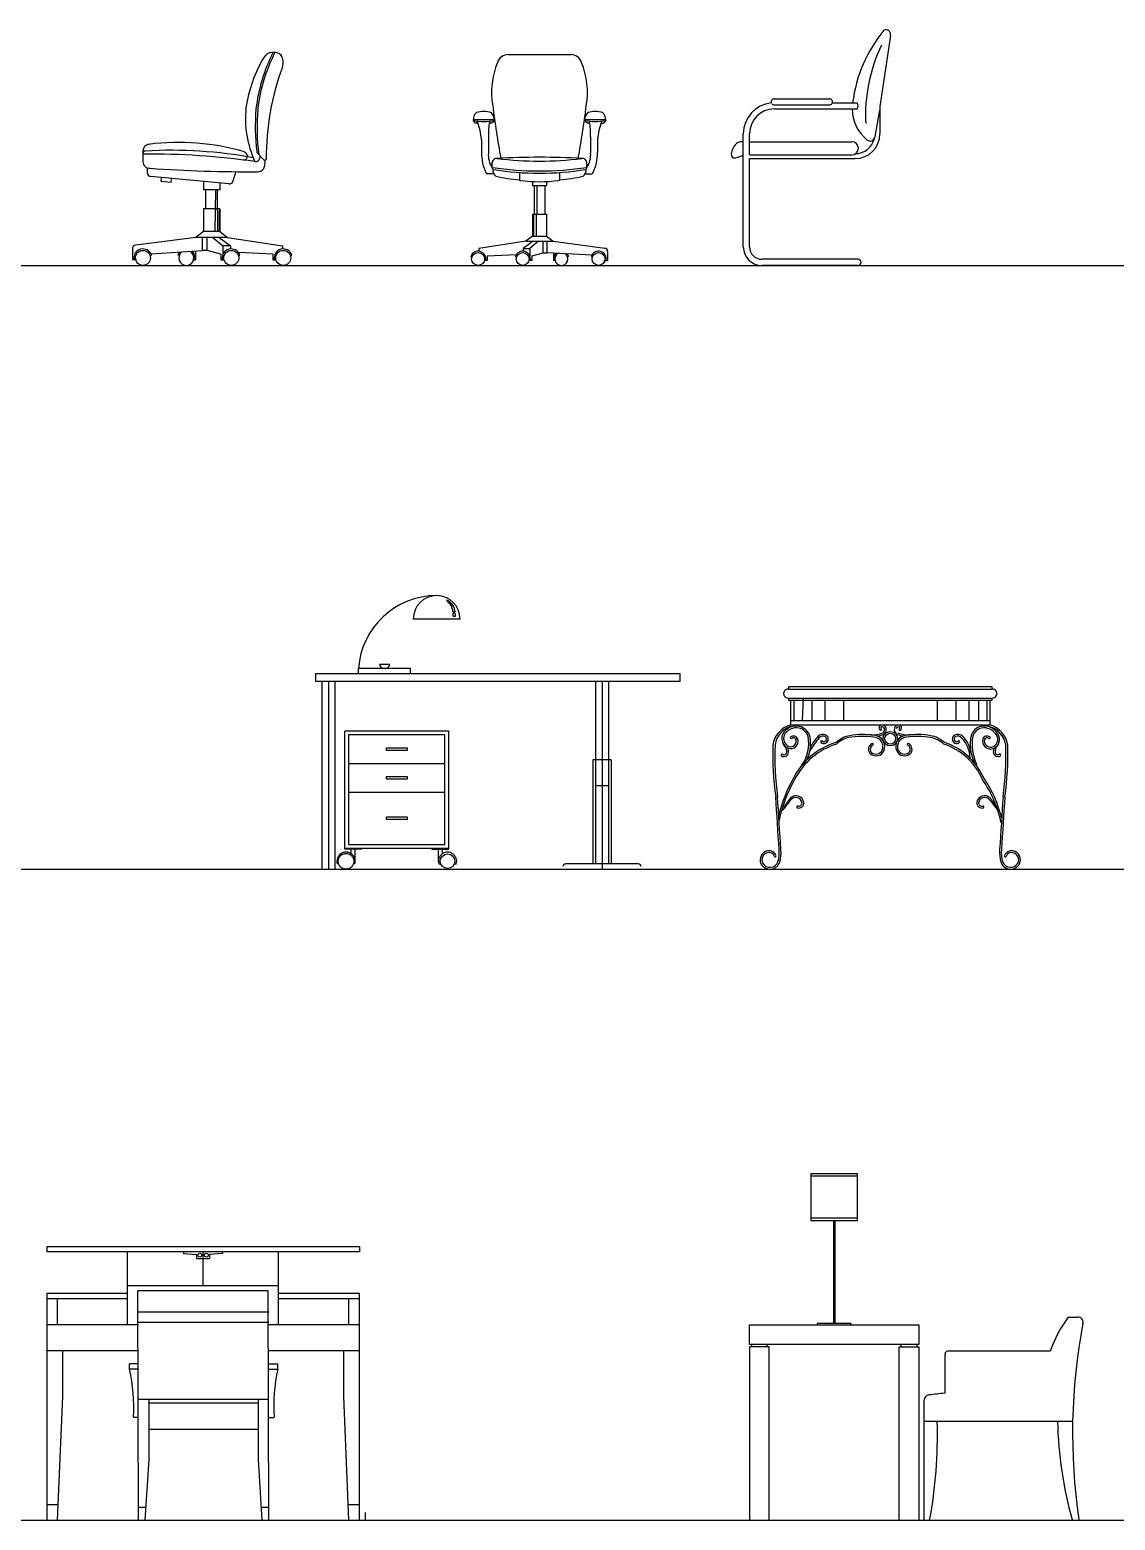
# Model space of a CAD drawing. Header units: millimetres. Extents: x 46 to 20372, y 30 to 14100.
# Drawn here: x 2423 to 6592, y 7532 to 13254 of the extents above; entities that cross this region are included whole.
import ezdxf

# ---------------------------------------------------------------- set-up
doc = ezdxf.new("R2010")
doc.units = ezdxf.units.MM
doc.layers.get('0').update_dxf_attribs({"color": 250})

msp = doc.modelspace()

# ---------------------------------------------------------------- linework, layer by layer
for p, q in [((5729, 13232.2), (5688, 12959.5)), ((4260.6, 13158.9), (4500.9, 13158.9)), ((5282.3, 12989.6), (5494.1, 12989.6)), ((5282.3, 12965.8), (5494.1, 12965.8)), ((5282.3, 12950.2), (5601.2, 12950.2)), ((5505.3, 12974), (5601.2, 12974)), ((5685.9, 12946.1), (5669.1, 12843.2)), ((5688, 12959.5), (5688, 12854.8)), ((4126.4, 12907.2), (4129.8, 12900.6)), ((4144.7, 12896.3), (4135.6, 12896.3)), ((4193.4, 12896.3), (4187.9, 12896.3)), ((4206.8, 12907.5), (4203.1, 12900.6)), ((4554.7, 12907.5), (4558.4, 12900.6)), ((4568.1, 12896.3), (4573.6, 12896.3)), ((4616.8, 12896.3), (4625.9, 12896.3)), ((4635.1, 12907.2), (4631.7, 12900.6)), ((4157.6, 12833.3), (4157.6, 12782.9)), ((4184.5, 12843.3), (4184.5, 12780.5)), ((4577, 12843.3), (4577, 12780.5)), ((4603.8, 12833.3), (4603.8, 12782.9)), ((5163.5, 12824.5), (5163.5, 12855.2)), ((5163.5, 12776), (5163.5, 12823.1)), ((5187.3, 12774), (5187.3, 12855.2)), ((5187.3, 12824.5), (5580.6, 12824.5)), ((2857.9, 12789.7), (2857.9, 12747.7)), ((3259.1, 12771.5), (3259.1, 12769.4)), ((3296.5, 12782.1), (3322.4, 12754.7)), ((3306.8, 12771.2), (3306.3, 12762.2)), ((5163.5, 12420.7), (5163.5, 12774)), ((5187.3, 12774), (5580.6, 12774)), ((2874.1, 12724.3), (2874.1, 12706)), ((3214.1, 12710.2), (3203.6, 12673.2)), ((3325.8, 12753.2), (3324.6, 12730.2)), ((4199.3, 12722.6), (4199.3, 12743.3)), ((4303.5, 12707.2), (4303.5, 12680)), ((4458, 12707.2), (4458, 12680)), ((4562.2, 12722.6), (4562.2, 12743.3)), ((5187.3, 12759.8), (5593, 12759.8)), ((5187.3, 12420.7), (5187.3, 12759.8)), ((3187.7, 12662.3), (2888.2, 12691)), ((2927.9, 12672.1), (2929.4, 12687.1)), ((2966.5, 12668.4), (2927.9, 12672.1)), ((2966.5, 12668.4), (2967.9, 12683.4)), ((3091.1, 12671.6), (3091.1, 12640)), ((3153.1, 12665.7), (3153.1, 12640)), ((4204.8, 12701.4), (4180, 12701.4)), ((4354.2, 12671.6), (4354.2, 12656.2)), ((4354.2, 12656.2), (4407.3, 12656.2)), ((4360.2, 12656.2), (4360.2, 12546.9)), ((4370.3, 12656.2), (4370.3, 12546.9)), ((4401.2, 12656.2), (4401.2, 12546.9)), ((4407.3, 12671.6), (4407.3, 12656.2)), ((4556.7, 12701.4), (4581.5, 12701.4)), ((3153.1, 12640), (3091.1, 12640)), ((3098.3, 12640), (3098.3, 12566.6)), ((3136.4, 12640), (3134, 12479.8)), ((3142.7, 12640), (3143.9, 12479.8)), ((3153.6, 12566.6), (3090.8, 12566.6)), ((3090.8, 12566.6), (3090.8, 12479.8)), ((3150.3, 12566.6), (3150.3, 12479.8)), ((3153.6, 12566.6), (3153.6, 12479.8)), ((4353.7, 12546.9), (4353.7, 12461.4)), ((4353.7, 12546.9), (4407.7, 12546.9)), ((4357.5, 12546.9), (4357.5, 12461.4)), ((4367.9, 12546.9), (4367.9, 12461.4)), ((4407.7, 12546.9), (4407.7, 12461.4)), ((3090.8, 12479.8), (3061.6, 12457.3)), ((3153.6, 12479.8), (3090.8, 12479.8)), ((3153.6, 12479.8), (3182.7, 12457.3)), ((3061.6, 12457.3), (2830.3, 12427.1)), ((3182.7, 12457.3), (3061.6, 12457.3)), ((3087.1, 12406.3), (3087.1, 12457.3)), ((3105.1, 12406.3), (3105.1, 12457.3)), ((3126, 12457.3), (3165.1, 12425.4)), ((3150.5, 12457.3), (3194.6, 12425.4)), ((3194.6, 12425.4), (3165.1, 12425.4)), ((3165.1, 12425.4), (3165.1, 12390.9)), ((3182.7, 12457.3), (3394.1, 12425.4)), ((3194.6, 12425.4), (3194.6, 12412.6)), ((3394.1, 12425.4), (3394.1, 12412.6)), ((4328.7, 12442.2), (4147.2, 12414.8)), ((4356.3, 12442.2), (4318.5, 12414.8)), ((4353.7, 12461.4), (4328.7, 12442.2)), ((4328.7, 12442.2), (4432.7, 12442.2)), ((4377.4, 12442.2), (4343.8, 12414.8)), ((4353.7, 12461.4), (4407.7, 12461.4)), ((4395.4, 12398.4), (4395.4, 12442.2)), ((4407.7, 12461.4), (4432.7, 12442.2)), ((4410.8, 12398.4), (4410.8, 12442.2)), ((4432.7, 12442.2), (4631.2, 12416.2)), ((2817.2, 12412.2), (2817.2, 12370.8)), ((2833.7, 12370.8), (2817.2, 12370.8)), ((2885.2, 12387.7), (2890.5, 12389.5)), ((2888.2, 12394.6), (3087.1, 12406.3)), ((2997.1, 12387.7), (2991.9, 12389.5)), ((3052.4, 12370.8), (3060.1, 12370.8)), ((3060.1, 12404.8), (3060.1, 12370.8)), ((3105.1, 12406.3), (3087.1, 12406.3)), ((3156.6, 12392.6), (3105.1, 12406.3)), ((3156.6, 12392.6), (3156.6, 12370.8)), ((3156.6, 12370.8), (3168.6, 12370.8)), ((3224.5, 12387.7), (3229.8, 12389.5)), ((3356.1, 12392.6), (3225, 12398.6)), ((3356.1, 12392.6), (3356.1, 12370.8)), ((3356.1, 12370.8), (3368.1, 12370.8)), ((3424, 12387.7), (3429.3, 12389.5)), ((4121.5, 12382.4), (4117, 12383.9)), ((4147.2, 12414.8), (4147.2, 12403.8)), ((4179.9, 12367.9), (4169.5, 12367.9)), ((4179.9, 12386.6), (4292.4, 12391.8)), ((4179.9, 12386.6), (4179.9, 12367.9)), ((4292.8, 12382.4), (4288.3, 12383.9)), ((4318.5, 12414.8), (4318.5, 12403.8)), ((4318.5, 12414.8), (4343.8, 12414.8)), ((4351.1, 12367.9), (4340.8, 12367.9)), ((4343.8, 12414.8), (4343.8, 12385.2)), ((4351.1, 12386.6), (4395.4, 12398.4)), ((4351.1, 12386.6), (4351.1, 12367.9)), ((4395.4, 12398.4), (4410.8, 12398.4)), ((4581.5, 12388.3), (4410.8, 12398.4)), ((4434, 12397), (4434, 12367.9)), ((4440.6, 12367.9), (4434, 12367.9)), ((4488, 12382.4), (4492.5, 12383.9)), ((4584.1, 12382.4), (4579.6, 12383.9)), ((4628.3, 12367.9), (4642.5, 12367.9)), ((4642.5, 12403.5), (4642.5, 12367.9)), ((5603.6, 12373.2), (5234.8, 12373.2)), ((46.1, 12349.5), (20372.3, 12349.5)), ((5603.6, 12349.5), (5234.8, 12349.5)), ((4075.9, 10991.7), (3895.9, 10991.7)), ((3805.9, 10817.2), (3765.9, 10817.2)), ((4920.8, 10781.7), (3520.8, 10781.7)), ((3520.8, 10781.7), (3520.8, 10751.7)), ((3685.9, 10781.7), (3685.9, 10801.7)), ((3885.9, 10801.7), (3685.9, 10801.7)), ((3885.9, 10781.7), (3885.9, 10801.7)), ((4920.8, 10751.7), (4920.8, 10781.7)), ((4920.8, 10751.7), (3520.8, 10751.7)), ((3545.8, 10031.7), (3545.8, 10751.7)), ((3570.8, 10751.7), (3570.8, 10031.7)), ((3595.8, 10031.7), (3595.8, 10751.7)), ((4595.8, 10751.7), (4595.8, 10051.7)), ((4620.8, 10751.7), (4620.8, 10031.7)), ((4645.8, 10751.7), (4645.8, 10051.7)), ((6119, 10731.5), (5336.6, 10731.5)), ((5336.6, 10731.5), (5336.6, 10722.9)), ((5336.6, 10722.9), (6119, 10722.9)), ((6119, 10722.9), (6119, 10731.5)), ((5336.6, 10688.5), (6119, 10688.5)), ((5336.6, 10688.5), (5336.6, 10679.9)), ((5336.6, 10679.9), (6119, 10679.9)), ((5344.2, 10679.9), (5344.2, 10585.3)), ((5356.9, 10679.9), (5356.9, 10602.5)), ((5392.7, 10688.8), (5389.5, 10602.5)), ((5426.5, 10679.9), (5426.5, 10602.5)), ((5476, 10679.9), (5476, 10602.5)), ((5547.6, 10679.9), (5547.6, 10602.5)), ((5907.9, 10679.9), (5907.9, 10602.5)), ((5979.6, 10679.9), (5979.6, 10602.5)), ((6029.1, 10679.9), (6029.1, 10602.5)), ((6066.1, 10679.9), (6066.1, 10602.5)), ((6098.6, 10679.9), (6098.6, 10602.5)), ((6111.3, 10585.3), (6111.3, 10679.9)), ((6119, 10679.9), (6119, 10688.5)), ((5344.2, 10602.5), (6111.3, 10602.5)), ((3632.8, 10108.7), (3632.8, 10561.7)), ((3647.8, 10546.7), (3647.8, 10126.7)), ((4017.8, 10546.7), (3647.8, 10546.7)), ((4017.8, 10126.7), (4017.8, 10546.7)), ((4032.8, 10108.7), (4032.8, 10561.7)), ((5344.2, 10585.3), (6111.3, 10585.3)), ((3647.8, 10436.7), (4017.8, 10436.7)), ((4585.8, 10451.7), (4585.8, 10051.7)), ((4655.8, 10451.7), (4585.8, 10451.7)), ((4655.8, 10451.7), (4655.8, 10051.7)), ((3647.8, 10326.7), (4017.8, 10326.7)), ((4645.8, 10351.7), (4595.8, 10351.7)), ((3697.8, 10108.7), (3632.8, 10108.7)), ((3647.8, 10126.7), (4017.8, 10126.7)), ((3657.8, 10090.4), (3657.8, 10108.7)), ((3672.8, 10061.7), (3672.8, 10108.7)), ((3697.8, 10108.7), (3697.8, 10111.7)), ((3967.8, 10108.7), (3967.8, 10111.7)), ((3967.8, 10108.7), (4032.8, 10108.7)), ((3992.8, 10061.7), (3992.8, 10108.7)), ((4007.8, 10090.4), (4007.8, 10108.7)), ((46.1, 10031.7), (20372.3, 10031.7)), ((3609.6, 10051.7), (3604.3, 10051.7)), ((3671.4, 10051.7), (3666.1, 10051.7)), ((3994.3, 10051.7), (3999.6, 10051.7)), ((4056.1, 10051.7), (4061.4, 10051.7)), ((4760.8, 10051.7), (4480.8, 10051.7)), ((5602.4, 8862.2), (5422.4, 8862.2)), ((5422.4, 8862.2), (5422.4, 8682.2)), ((5602.4, 8852.2), (5422.4, 8852.2)), ((5602.4, 8682.2), (5602.4, 8862.2)), ((5422.4, 8692.2), (5602.4, 8692.2)), ((5422.4, 8682.2), (5602.4, 8682.2)), ((5509.9, 8682.2), (5509.9, 8286.7)), ((5514.9, 8682.2), (5514.9, 8286.7)), ((3688.9, 8581.7), (2488.9, 8581.7)), ((2488.9, 8581.7), (2488.9, 8561.7)), ((3688.9, 8561.7), (2488.9, 8561.7)), ((2798.9, 8281.7), (2798.9, 8561.7)), ((3088.9, 8431.7), (3088.9, 8561.7)), ((3378.9, 8281.7), (3378.9, 8561.7)), ((3688.9, 8581.7), (3688.9, 8561.7)), ((3378.9, 8431.7), (2798.9, 8431.7)), ((2488.9, 8401.7), (2488.9, 7531.7)), ((2798.9, 8401.7), (2488.9, 8401.7)), ((2798.9, 8381.7), (2488.9, 8381.7)), ((2528.9, 8381.7), (2528.9, 8281.7)), ((3338.9, 8411.7), (2838.9, 8411.7)), ((2841.2, 7531.7), (2838.9, 8411.7)), ((3341.2, 7531.7), (3338.9, 8411.7)), ((3688.9, 8401.7), (3378.9, 8401.7)), ((3688.9, 8381.7), (3378.9, 8381.7)), ((3648.9, 8281.7), (3648.9, 8381.7)), ((3688.9, 7531.7), (3688.9, 8401.7)), ((2841.2, 8331.7), (3341.2, 8331.7)), ((6411.2, 8311.7), (6448, 8311.7)), ((2841.2, 8281.7), (2488.9, 8281.7)), ((2841.2, 8291.7), (3341.2, 8291.7)), ((3688.9, 8281.7), (3341.2, 8281.7)), ((5187.4, 8206.7), (5187.4, 8281.7)), ((5187.4, 8281.7), (5837.4, 8281.7)), ((5577.4, 8286.7), (5447.4, 8286.7)), ((5447.4, 8286.7), (5447.4, 8281.7)), ((5577.4, 8281.7), (5577.4, 8286.7)), ((5837.4, 8281.7), (5837.4, 8206.7)), ((5837.4, 8206.7), (5187.4, 8206.7)), ((5262.4, 8196.7), (5187.4, 8196.7)), ((5187.4, 8196.7), (5187.4, 7531.7)), ((5194.9, 8206.7), (5194.9, 8196.7)), ((5254.9, 8196.7), (5254.9, 8206.7)), ((5262.4, 7531.7), (5262.4, 8196.7)), ((5762.4, 7531.7), (5762.4, 8196.7)), ((5762.4, 8196.7), (5837.4, 8196.7)), ((5769.9, 8196.7), (5769.9, 8206.7)), ((5829.9, 8206.7), (5829.9, 8196.7)), ((5837.4, 8196.7), (5837.4, 7531.7)), ((2841.2, 8181.7), (2488.9, 8181.7)), ((2548.9, 8181.7), (2548.9, 8006.7)), ((2841.2, 8131.7), (2806.2, 8131.7)), ((2806.2, 8111.7), (2806.2, 8131.7)), ((3688.9, 8181.7), (3341.2, 8181.7)), ((3341.2, 8131.7), (3376.2, 8131.7)), ((3376.2, 8111.7), (3376.2, 8131.7)), ((3628.9, 8006.7), (3628.9, 8181.7)), ((5938, 8019.4), (5938, 8170.3)), ((6341.8, 8180.3), (5948, 8180.3)), ((2841.2, 8111.7), (2806.2, 8111.7)), ((3341.2, 8111.7), (3376.2, 8111.7)), ((2548.9, 8006.7), (2528.9, 7531.7)), ((2841.2, 7996.7), (3341.2, 7996.7)), ((2881.2, 7764.2), (2881.2, 7996.7)), ((2881.2, 7981.7), (3301.2, 7981.7)), ((3301.2, 7764.2), (3301.2, 7996.7)), ((3648.9, 7531.7), (3628.9, 8006.7)), ((5858, 7531.7), (5858, 7992.7)), ((2841.2, 7926.6), (2821.2, 7926.6)), ((3341.2, 7926.6), (3361.2, 7926.6)), ((6428.2, 7910.3), (5858, 7910.3)), ((2881.2, 7881.7), (3301.2, 7881.7)), ((2866.2, 7531.7), (2881.2, 7764.2)), ((3316.2, 7531.7), (3301.2, 7764.2)), ((2488.9, 7591.7), (2531.4, 7591.7)), ((2841.2, 7581.7), (2866.2, 7581.7)), ((3316.2, 7581.7), (3341.2, 7581.7)), ((3646.4, 7591.7), (3688.9, 7591.7)), ((3711, 7561.7), (3711, 7531.7)), ((46.1, 7531.7), (20372.3, 7531.7))]:
    msp.add_line(p, q)
for points in [[(4032.8, 10561.7), (3632.8, 10561.7)], [(3632.8, 10111.7), (4032.8, 10111.7)], [(3013.9, 8561.7), (3013.9, 8555.7), (3063.9, 8551.7), (3063.9, 8536.7), (3113.9, 8536.7)], [(3163.9, 8561.7), (3163.9, 8555.7), (3113.9, 8551.7), (3113.9, 8536.7)]]:
    msp.add_lwpolyline(points)
for points in [[(3872.8, 10486.7), (3792.8, 10486.7), (3792.8, 10496.7), (3872.8, 10496.7)], [(3872.8, 10376.7), (3792.8, 10376.7), (3792.8, 10386.7), (3872.8, 10386.7)], [(3872.8, 10221.7), (3792.8, 10221.7), (3792.8, 10231.7), (3872.8, 10231.7)]]:
    msp.add_lwpolyline(points, close=True)
for centre, radius in [((2857.9, 12378.3), 28.9), ((3197.2, 12378.3), 28.9), ((3396.7, 12378.3), 28.9), ((4145, 12374.3), 24.8), ((4316.3, 12374.3), 24.8), ((4607.6, 12374.3), 24.8), ((5727.9, 10532.2), 27.8), ((5727.9, 10532.2), 20.9), ((3637.8, 10061.7), 30), ((4027.8, 10061.7), 28), ((3076.4, 8549.2), 7.55), ((3101.4, 8549.2), 7.55)]:
    msp.add_circle(centre, radius)
for centre, radius, start, end in [((6130.4, 12903.4), 551.7, 140.688, 172.6525), ((5710.3, 13235.2), 19, 350.7802, 110.931), ((3923.3, 12877.7), 635.4, 152.8102, 173.4442), ((3930.3, 12877.7), 635.4, 152.846, 173.4442), ((3359.2, 13123.5), 44.6, 49.6124, 146.0764), ((6249, 12926.3), 616.4, 154.0737, 182.9399), ((3781.5, 12876.9), 533.6, 149.4161, 171.5994), ((4357.3, 12759.2), 1026.2, 159.9312, 180.0572), ((3345.8, 13129.3), 50.8, 339.3206, 33.7275), ((4495, 13014), 298.3, 157.3399, 189.8759), ((4260.6, 13116), 42.9, 90, 162.5104), ((4500.9, 13116), 42.9, 17.4896, 90), ((4266.5, 13014), 298.3, 350.1241, 22.6601), ((3644.3, 12913.8), 392.8, 174.0016, 204.9251), ((4118.6, 12882.9), 829.3, 175.3424, 186.772), ((4159, 12881.6), 862.8, 175.4338, 187.0706), ((4160.1, 12910.3), 33.8, 129.7869, 185.3519), ((4166.6, 12848.7), 92, 72.1859, 107.8141), ((4173.1, 12910.3), 33.9, 355.2535, 50.1639), ((7763.2, 13403.1), 3589.2, 187.0472, 190.304), ((998.3, 13403.1), 3589.2, 349.696, 352.9528), ((4588.4, 12910.3), 33.9, 129.8361, 184.7465), ((4594.9, 12848.7), 92, 72.1859, 107.8141), ((4601.4, 12910.3), 33.8, 354.6481, 50.2131), ((5282.3, 12855.2), 118.8, 95.3622, 180), ((5282.3, 12855.2), 95, 90, 180), ((5282.3, 12977.7), 11.9, 90, 200.8495), ((5282.3, 12977.7), 11.9, 214.9845, 270), ((5494.1, 12977.7), 11.9, 341.811, 90), ((5494.1, 12977.7), 11.9, 270, 329.1213), ((5736.8, 12951.6), 155.3, 180.4895, 230.6294), ((5578.3, 12962.1), 25.8, 332.5611, 27.4389), ((4164.4, 13461.8), 552.5, 266.0592, 274.4031), ((4166, 13063.5), 161.2, 255.7962, 284.6661), ((4137.3, 12904.7), 8.54, 208.528, 258.5903), ((3875.6, 12808.1), 283.1, 5.1009, 19.2683), ((4438.4, 12853.5), 254.1, 169.0978, 182.3101), ((4189.4, 12918.3), 22.3, 280.1602, 307.6102), ((4597.1, 13461.8), 552.5, 265.5969, 273.9408), ((4595.5, 13063.5), 161.2, 255.3339, 284.2038), ((4572.1, 12918.3), 22.3, 232.3898, 259.8398), ((4323.1, 12853.5), 254.1, 357.6899, 10.9022), ((4885.9, 12808.1), 283.1, 160.7317, 174.8991), ((4624.2, 12904.7), 8.54, 281.4097, 331.472), ((2994.2, 11898.9), 922.7, 74.0213, 97.1237), ((5580.6, 12799.2), 25.2, 270, 90), ((5593, 12854.8), 95, 270, 0), ((5593, 12854.8), 76, 270, 346.269), ((5650.4, 12846.2), 19, 230.6294, 350.7802), ((2882.9, 12789.7), 25, 97.1237, 180), ((2867.9, 12778.8), 10, 93.3357, 180), ((2886.6, 9974.4), 2802.8, 81.7432, 90.588), ((2966.9, 11080.6), 1711.1, 79.3227, 93.3357), ((3244.1, 12769.4), 15, 262.7121, 74.0155), ((3291.3, 12763), 15, 261.7432, 356.9856), ((3300.1, 12785.5), 5, 184.4009, 223.4698), ((4341.4, 12784.1), 183.8, 180.3737, 205.8747), ((4263, 12772.5), 78.9, 174.1808, 216.1066), ((4380.7, 9738.8), 3025.9, 86.9273, 93.0727), ((4498.5, 12772.5), 78.9, 323.8934, 5.8192), ((4420.1, 12784.1), 183.8, 334.1253, 359.6263), ((2882.9, 12747.7), 25, 180, 275.3625), ((2889.1, 12706), 15, 180, 266.7466), ((3255.1, 17715.9), 5006.7, 265.7636, 270.5165), ((3300, 12734.4), 25, 270.5165, 350.401), ((3326, 12758.2), 5, 223.4698, 0.0679), ((4216.4, 12743.3), 17.2, 82.8978, 180), ((4380.7, 13916), 1203.8, 261.329, 278.671), ((4203.6, 12722.6), 4.29, 180, 259.1958), ((4224.9, 12712.9), 23.2, 166.0267, 240.9317), ((4380.7, 13781.2), 1077.6, 260.4921, 279.5079), ((4380.7, 14020.4), 1270.5, 262.6654, 277.3346), ((4545.1, 12743.3), 17.2, 0, 97.1022), ((4536.6, 12712.9), 23.2, 299.0683, 13.9733), ((4557.9, 12722.6), 4.29, 280.8042, 0), ((3189.2, 12677.3), 15, 264.5315, 344.1982), ((4180, 12705.7), 4.29, 204.5319, 270), ((4336.1, 13181.5), 503.9, 255.9388, 266.2656), ((4307.8, 12680), 4.29, 180, 262.7004), ((4380.7, 13249.7), 578.6, 262.7004, 277.2996), ((4453.7, 12680), 4.29, 277.2996, 0), ((4425.4, 13181.5), 503.9, 273.7344, 284.0612), ((4581.5, 12705.7), 4.29, 270, 335.4681), ((2832.2, 12412.2), 15, 97.2664, 180), ((5234.8, 12420.7), 71.3, 180, 270), ((5234.8, 12420.7), 47.5, 180, 270), ((2857.9, 12378.3), 34.5, 19.0093, 192.4298), ((3024.5, 12378.3), 34.5, 138.4271, 160.9907), ((3024.5, 12378.3), 28.9, 126.0323, 60.7196), ((3024.5, 12378.3), 34.5, 347.5702, 48.3247), ((3197.2, 12378.3), 34.5, 19.0093, 192.4298), ((3396.7, 12378.3), 34.5, 19.0093, 192.4298), ((4145, 12374.3), 29.6, 347.5702, 160.9907), ((4316.3, 12374.3), 29.6, 347.5702, 160.9907), ((4464.6, 12374.3), 29.6, 131.6753, 192.4298), ((4464.6, 12374.3), 24.8, 119.2804, 53.9677), ((4464.6, 12374.3), 29.6, 19.0093, 41.5729), ((4607.6, 12374.3), 29.6, 347.5702, 160.9907), ((4629.6, 12403.5), 12.9, 0, 82.7336), ((5603.6, 12361.3), 11.9, 270, 90), ((3985.2, 10781.7), 300, 90, 176.1774), ((3985.9, 10991.7), 90, 0, 180), ((4028.8, 11017.5), 46, 91.2215, 97.1276), ((3992.8, 11016.9), 55.3, 2.0732, 56.809), ((4001.7, 11015.3), 54.9, 3.8392, 61.564), ((4051.4, 11163.7), 144.8, 268.678, 271.9837), ((4083, 10246.8), 768.5, 91.9242, 92.5596), ((3994.9, 11007.2), 54.2, 355.9452, 7.7154), ((4053.4, 11059.6), 56.4, 265.4911, 274.7788), ((3977.3, 11002.3), 80.8, 0.8111, 8.9437), ((3785.9, 10822.3), 20.7, 194.4775, 345.5225), ((5335.3, 10705.7), 17.3, 85.6064, 274.3936), ((6120.3, 10705.7), 17.3, 265.6064, 94.3936), ((5371.9, 10493), 96.3, 106.71, 171.189), ((5373.8, 10494.9), 89.6, 108.1133, 170.6492), ((5352.6, 10533.9), 41.5, 159.4227, 245.8599), ((5367.6, 10519.7), 61.1, 79.0626, 151.8742), ((5352.6, 10533.9), 34.6, 160.163, 245.3304), ((5367.6, 10519.7), 54.3, 79.513, 151.387), ((5345, 10523.4), 28.9, 251.0622, 15.8279), ((5347.3, 10536.6), 3.44, 125.7126, 304.1673), ((5355.8, 10524.3), 18.3, 22.3077, 124.9399), ((5355.8, 10524.3), 11.5, 24.1608, 124.9399), ((5364.2, 10523.2), 51.6, 20.5599, 75.0354), ((5364.6, 10524), 57.6, 19.5699, 75.2918), ((5267, 10515.3), 147.8, 324.5283, 10.1319), ((5282.1, 10514.6), 139.8, 323.734, 11.8298), ((5868.1, 10210.5), 526.6, 141.8443, 148.5917), ((5605.6, 10404), 207.7, 138.8403, 152.3209), ((5469, 10521), 27.9, 65.3523, 135.133), ((5469, 10521), 21.1, 65.8588, 135.2651), ((5472.7, 10531.3), 17, 229.426, 62.4261), ((5472.7, 10531.3), 10.1, 229.426, 61.4907), ((5591.7, 10439), 106.6, 100.33, 132.1788), ((5586.3, 10449.4), 89.4, 101.3999, 136.1236), ((5622.4, 10213.3), 328.1, 82.5134, 99.4321), ((5624.5, 10244.3), 304, 82.1899, 99.8364), ((5661.8, 10643.3), 96.3, 264.5797, 292.7173), ((5663.4, 10502.3), 36.4, 337.0089, 87.2757), ((5663.4, 10502.3), 43.3, 336.6566, 86.8823), ((5676.5, 10598.7), 55.4, 270.4569, 296.3906), ((5694.8, 10574.1), 10.5, 141.6178, 238.7626), ((5696.6, 10568.6), 15.8, 15.7005, 129.7088), ((5690.9, 10568.2), 3.45, 242.6195, 54.9057), ((5694.8, 10574.1), 3.64, 151.649, 238.7626), ((5696.6, 10568.6), 8.87, 17.8289, 124.4623), ((5687.8, 10568), 17.6, 309.6842, 10.8115), ((5691.9, 10567.5), 20.6, 296.4216, 14.9409), ((5763.7, 10567.5), 20.6, 165.0591, 243.5784), ((5759, 10568.6), 15.8, 50.2912, 164.2995), ((5792.1, 10502.3), 43.3, 93.1177, 203.3434), ((5759, 10568.6), 8.87, 55.5377, 162.1711), ((5779.1, 10598.7), 55.4, 243.6094, 269.5431), ((5792.1, 10502.3), 36.4, 92.7243, 202.9911), ((5793.8, 10643.3), 96.3, 247.2827, 275.4203), ((5764.6, 10568.2), 3.45, 125.0943, 297.3805), ((5760.8, 10574.1), 3.64, 301.2374, 28.351), ((5760.8, 10574.1), 10.5, 301.2374, 38.3822), ((5831.1, 10244.3), 304, 80.1636, 97.8101), ((5831.1, 10244.1), 297.3, 80.0905, 97.8652), ((5863.6, 10435.2), 103.4, 47.3472, 79.6071), ((5863.9, 10439), 106.6, 47.8212, 79.67), ((5982.8, 10531.3), 17, 117.5739, 310.574), ((5982.8, 10531.3), 10.1, 118.5093, 310.574), ((5986.6, 10521), 27.9, 44.867, 114.6477), ((5986.6, 10521), 21.1, 44.7349, 114.1412), ((5914.2, 10452.5), 120.7, 3.0296, 43.6338), ((5931.8, 10464.2), 106.8, 8.2874, 45.7208), ((6190.7, 10510.9), 156.2, 167.5809, 206.1448), ((6089, 10527.6), 53.6, 103.6532, 161.6343), ((6210.2, 10510.3), 168.6, 168.9672, 207.2981), ((6089, 10527.6), 46.7, 103.8637, 161.3971), ((6087.9, 10519.2), 61.7, 30.6209, 100.7822), ((6087.9, 10519.2), 54.8, 30.3481, 100.6009), ((6113.7, 10524.3), 31.7, 167.3646, 280.0657), ((6099.8, 10524.3), 18.3, 55.0601, 157.6923), ((6099.8, 10524.3), 11.5, 55.0601, 154.9397), ((6108.3, 10536.5), 3.44, 235.2639, 54.8562), ((6084.5, 10494.4), 87.8, 9.8416, 73.3731), ((6083.7, 10493), 96.3, 8.811, 73.29), ((6110.4, 10529.3), 30.3, 284.1898, 35.3414), ((6110.4, 10529.3), 37.2, 283.7655, 34.8693), ((6406.2, 10471.1), 1130, 178.1381, 188.2387), ((6444.3, 10462.9), 1159.8, 177.6975, 187.6035), ((5311.8, 10469.6), 3.48, 63.0908, 226.8617), ((5319.7, 10481.7), 11, 234.9762, 303.4337), ((5275.2, 10474.3), 56, 12.0153, 41.025), ((5316.1, 10482.9), 14.2, 313.0151, 12.4245), ((5316.1, 10482.9), 21.1, 311.4836, 12.353), ((5275.2, 10474.3), 62.9, 12.0362, 21.0992), ((5345, 10523.4), 22, 251.858, 14.7624), ((5599.5, 10254.8), 274.8, 106.7988, 153.1663), ((5599.6, 10254.7), 268.1, 106.8414, 153.3187), ((5464, 10520.9), 3.44, 51.6437, 227.2083), ((5669.5, 10491.6), 25.4, 117.2736, 224.5303), ((5669.5, 10491.6), 18.5, 117.2736, 223.2312), ((5672.6, 10500.7), 34.3, 231.6773, 332.9801), ((5672.6, 10500.7), 27.4, 232.5977, 332.5238), ((5659.1, 10511), 3.46, 303.9045, 110.6428), ((5782.9, 10500.7), 34.3, 207.0199, 308.3227), ((5782.9, 10500.7), 27.4, 207.4762, 307.4023), ((5796.7, 10510.9), 3.5, 73.3344, 232.1183), ((5786.1, 10491.6), 18.5, 316.7688, 62.7264), ((5786.1, 10491.6), 25.4, 315.4697, 62.7264), ((5857.5, 10279.2), 244.3, 23.1179, 71.8386), ((5857.6, 10279.4), 250.9, 23.3593, 71.9169), ((5991.2, 10520.6), 3.49, 319.8792, 121.2688), ((6113.7, 10524.3), 24.8, 168.7881, 279.5573), ((6144.2, 10482.9), 21.1, 167.647, 228.5164), ((6185.1, 10474.3), 62.9, 160.3327, 167.9638), ((6144.2, 10482.9), 14.2, 167.5755, 226.9849), ((6185.1, 10474.3), 56, 138.975, 167.9847), ((6140.6, 10481.7), 11, 236.5663, 305.0238), ((6148.5, 10469.6), 3.46, 311.2819, 118.7657), ((4910.2, 10473), 1261.4, 352.5463, 1.6549), ((5049.4, 10471.1), 1130, 351.7613, 1.8619), ((5319.7, 10481.7), 17.9, 234.9762, 305.32), ((6140.6, 10481.7), 17.9, 234.68, 305.0238), ((5882.9, 10091.4), 601.7, 151.4572, 165.8821), ((5869.9, 10091.6), 583.4, 150.925, 167.3976), ((5685.3, 10105.5), 479.8, 12.5496, 34.1912), ((5715.7, 10122.2), 452.2, 13.4146, 34.5858), ((-85768.4, 4342.3), 91251.6, 3.6214, 3.749168), ((-85768.6, 4340.1), 91258.7, 3.622781, 3.750428), ((5538.6, 10131.4), 259.7, 138.4176, 148.0209), ((5366.2, 10283.6), 29.7, 6.1305, 137.3595), ((5365.2, 10282.8), 23.9, 8.6348, 136.8259), ((6089.4, 10283.6), 29.7, 42.6405, 173.8695), ((6090.4, 10282.8), 23.9, 43.1741, 171.3652), ((5917, 10131.4), 259.7, 31.9791, 41.5824), ((97224.2, 4340.1), 91258.7, 176.249572, 176.377219), ((97224, 4342.3), 91251.6, 176.250832, 176.3786), ((2645.8, 12416.3), 3432.6, 321.0079, 321.9202), ((5372.1, 10269.8), 3.47, 83.3488, 248.608), ((5375.7, 10286), 20, 255.9784, 2.2468), ((5375.7, 10286), 13.1, 255.9784, 1.6138), ((6079.9, 10286), 20, 177.7532, 284.0216), ((6079.9, 10286), 13.1, 178.3862, 284.0216), ((6083.4, 10269.8), 3.47, 291.392, 96.6512), ((8809.8, 12416.3), 3432.6, 218.0798, 218.9921), ((3637.8, 10061.7), 35, 343.3985, 196.6015), ((4027.8, 10061.7), 35, 343.3985, 196.6015), ((5262.7, 10066.9), 34.9, 100.9765, 205.2899), ((5262.7, 10066.9), 28, 100.633, 204.8545), ((5262.6, 10074.2), 27.8, 16.4489, 103.7282), ((5262.6, 10074.2), 20.9, 16.4489, 104.1736), ((5285.7, 10082.3), 3.67, 216.6647, 356.2331), ((5176.6, 10094.6), 124.9, 343.9382, 5.2545), ((5176.6, 10094.6), 131.7, 343.846, 5.173), ((6279, 10094.6), 131.7, 174.827, 196.154), ((6279, 10094.6), 124.9, 174.7455, 196.0618), ((6192.9, 10074.2), 27.8, 76.2718, 163.5511), ((6169.9, 10082.3), 3.67, 183.7669, 323.3353), ((6192.9, 10074.2), 20.9, 75.8264, 163.5511), ((6192.9, 10066.9), 28, 335.1455, 79.367), ((6192.9, 10066.9), 34.9, 334.7101, 79.0235), ((4480.8, 10041.7), 10, 90, 180), ((4760.8, 10041.7), 10, 0, 90), ((5265.8, 10071.1), 39.6, 208.8587, 340.6161), ((5265.8, 10071.1), 32.7, 209.2374, 340.2875), ((6189.8, 10071.1), 39.6, 199.3839, 331.1413), ((6189.8, 10071.1), 32.7, 199.7125, 330.7626), ((6820.4, 8011.7, 0), 507.4, 143.7576, 160.5948), ((6448, 8291.7, 0), 20, 349.164, 90), ((8667.2, 7866.9, 0), 2239.5, 169.164, 188.5255), ((5948, 8170.3, 0), 10, 90, 180), ((2187.3, 7968.4), 635.3, 356.2292, 13.0368), ((3995.2, 7968.4), 635.3, 166.9632, 183.7708), ((5878, 7992.7, 0), 20, 97.0697, 180), ((6163, 5694.7, 0), 2335.6, 95.5281, 97.0697), ((4154.6, 7854.9, 0), 1754.3, 349.3835, 1.8095), ((7939.8, 7953, 0), 1570.6, 181.5574, 195.4669)]:
    msp.add_arc(centre, radius, start, end)
msp.add_open_spline([(5163.5, 12824.5), (5156.5, 12824), (5138.9, 12822.8), (5121.4, 12800.9), (5111.4, 12762.6), (5141.8, 12762.4), (5154.4, 12769.2), (5163.5, 12774)], degree=3, knots=[0, 0, 0, 0, 21.457966, 52.972313, 89.460084, 102.508469, 135.658464, 135.658464, 135.658464, 135.658464])

doc.saveas('drawing.dxf')
